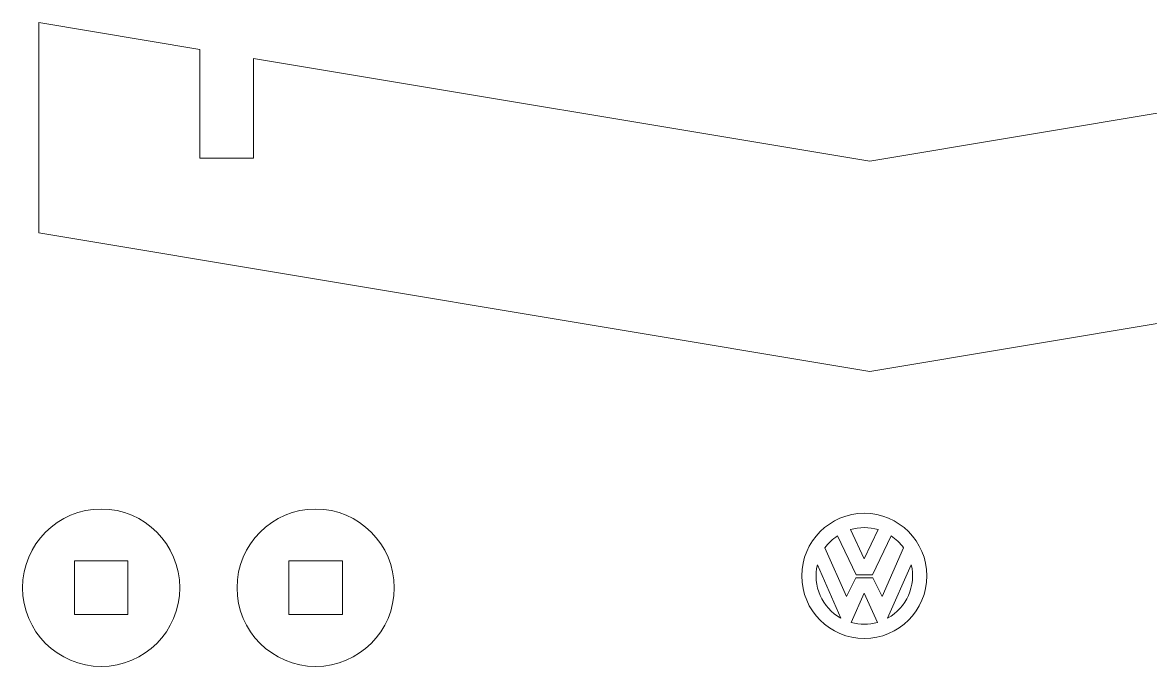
# Model space of a CAD drawing. Header units: millimetres. Extents: x 1593 to 2741, y -1858 to 567.
# Drawn here: x 2419.8 to 2482.9, y 62 to 98 of the extents above; entities that cross this region are included whole.
import ezdxf

# ---------------------------------------------------------------- set-up
doc = ezdxf.new("R2010")
doc.units = ezdxf.units.MM
doc.layers.add('CUTTING', color=5, linetype='Continuous')
doc.layers.add('ENGRAVING', color=1, linetype='Continuous')

msp = doc.modelspace()

# ---------------------------------------------------------------- linework, layer by layer
at = {"layer": 'CUTTING', "linetype": 'Continuous', "lineweight": 15}
for p, q in [((2420.72, 97.98), (2429.72, 96.48)), ((2420.72, 86.22), (2420.72, 97.98)), ((2429.72, 90.397), (2429.72, 96.48)), ((2432.72, 95.98), (2432.72, 90.397)), ((2432.72, 95.98), (2467.22, 90.23)), ((2501.72, 95.98), (2467.22, 90.23)), ((2432.72, 90.397), (2429.72, 90.397)), ((2467.22, 78.47), (2420.72, 86.22)), ((2467.22, 78.47), (2513.72, 86.22)), ((2422.705, 67.874), (2425.705, 67.874)), ((2422.705, 64.874), (2422.705, 67.874)), ((2425.705, 67.874), (2425.705, 64.874)), ((2434.705, 67.874), (2437.705, 67.874)), ((2434.705, 64.874), (2434.705, 67.874)), ((2437.705, 67.874), (2437.705, 64.874)), ((2425.705, 64.874), (2422.705, 64.874)), ((2437.705, 64.874), (2434.705, 64.874))]:
    msp.add_line(p, q, dxfattribs=at)
for centre, radius in [((2424.205, 66.374), 4.4), ((2436.205, 66.374), 4.4), ((2466.909, 67.036), 3.5)]:
    msp.add_circle(centre, radius, dxfattribs=at)
at = {"layer": 'ENGRAVING', "linetype": 'Continuous', "lineweight": 15}
for p, q in [((2466.909, 67.994), (2466.135, 69.623)), ((2467.684, 69.623), (2466.909, 67.994)), ((2465.41, 69.281), (2466.45, 67.093)), ((2467.368, 67.093), (2468.409, 69.281)), ((2465.904, 65.884), (2464.707, 68.598)), ((2469.111, 68.598), (2467.915, 65.884)), ((2464.283, 67.664), (2465.602, 64.674)), ((2468.216, 64.674), (2469.535, 67.664)), ((2466.434, 66.928), (2465.904, 65.884)), ((2467.384, 66.928), (2466.434, 66.928)), ((2466.45, 67.093), (2467.368, 67.093)), ((2467.915, 65.884), (2467.384, 66.928)), ((2466.176, 64.438), (2466.909, 66.078)), ((2466.909, 66.078), (2467.643, 64.438))]:
    msp.add_line(p, q, dxfattribs=at)
for start, end in [(73.32784, 106.67216), (123.74146, 144.64564), (35.35436, 56.25854), (166.54258, 241.04612), (298.95388, 13.45742), (254.23229, 285.76771)]:
    msp.add_arc((2466.909, 67.036), 2.7, start, end, dxfattribs=at)

doc.saveas('drawing.dxf')
